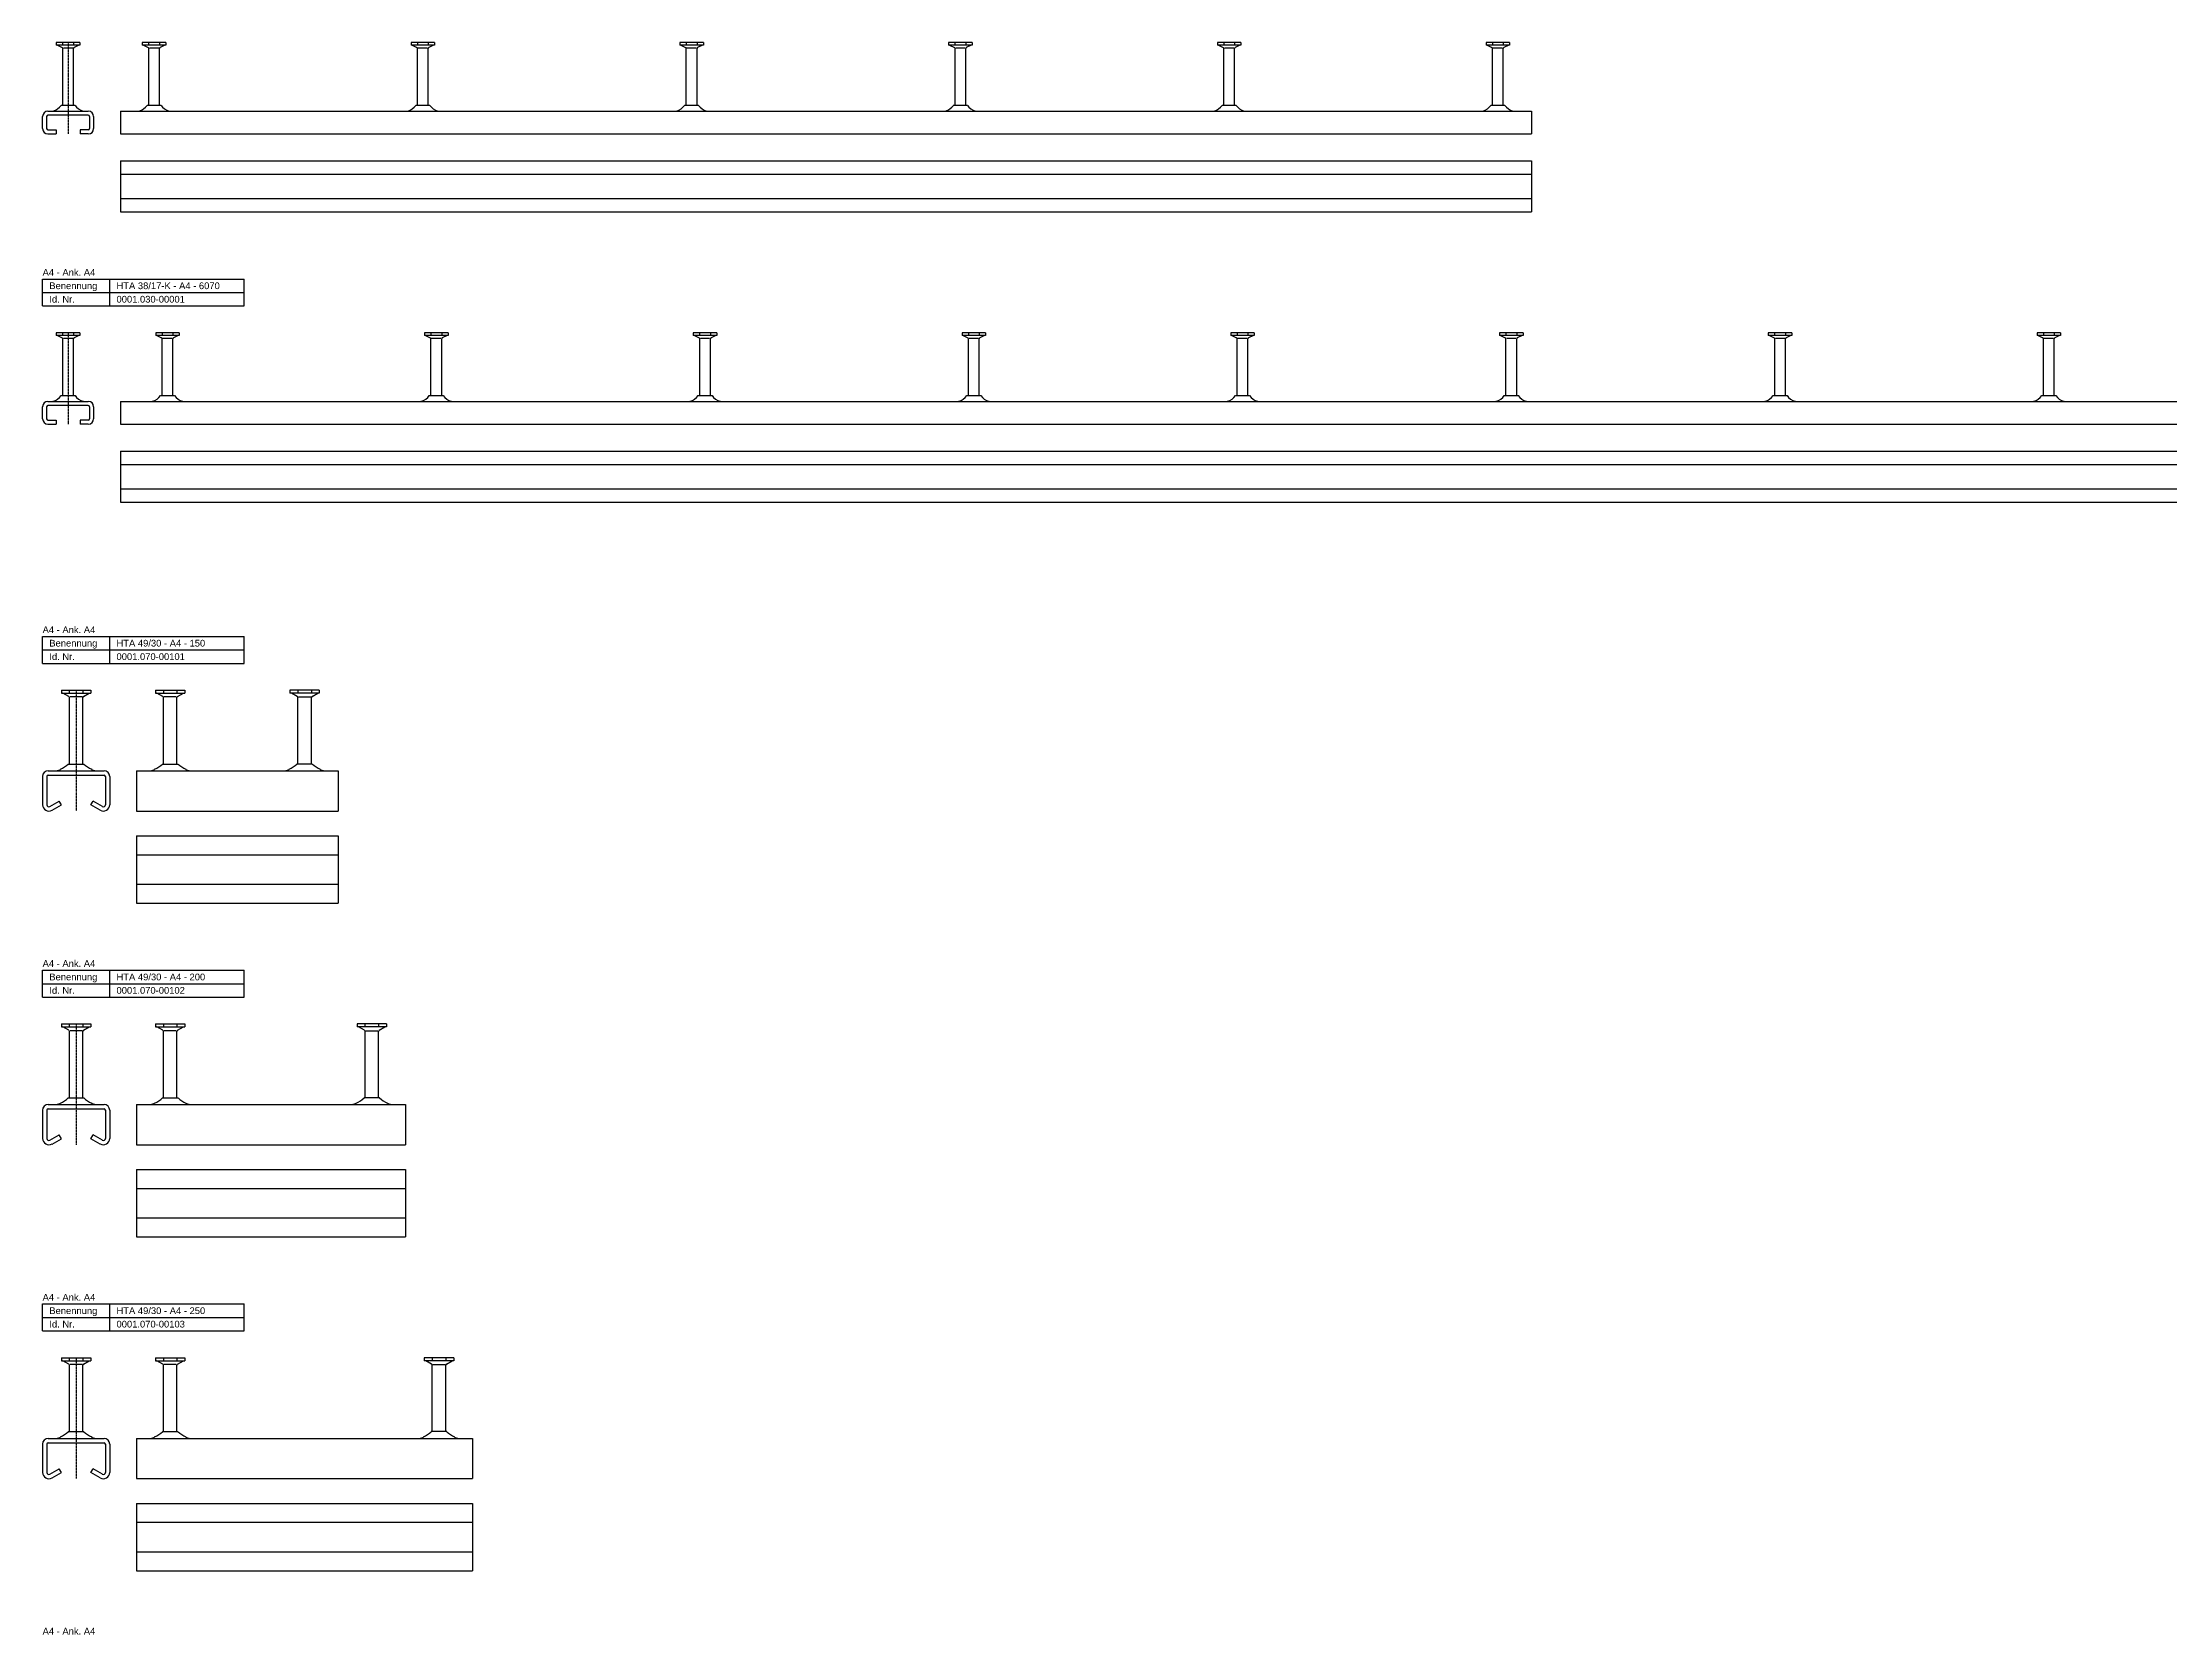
# Model space of a CAD drawing. Header units: millimetres. Extents: x -466 to 5678, y -7065 to 2232.
# Drawn here: x -465 to 1118, y -2426 to -1241 of the extents above; entities that cross this region are included whole.
import ezdxf

# ---------------------------------------------------------------- set-up
doc = ezdxf.new("R2010")
doc.units = ezdxf.units.MM
doc.linetypes.add('MITTE2', pattern=[1.125, 0.75, -0.125, 0.125, -0.125])
doc.layers.add('HALFEN', color=2, linetype='CONTINUOUS')
doc.styles.add('ARIAL50', font='ARIAL.TTF', dxfattribs={"height": 5})

msp = doc.modelspace()

# ---------------------------------------------------------------- linework, layer by layer
at = {"layer": 'HALFEN'}
for p, q in [((-437, -1241.2), (-454.5, -1241.2)), ((-454.5, -1241.2), (-454.5, -1243.1)), ((-437, -1243.1), (-454.5, -1243.1)), ((-453.7, -1243.1), (-450.2, -1244.9)), ((-449.8, -1241.4), (-449.8, -1242.8)), ((-449.7, -1288), (-449.7, -1245.6)), ((-449.2, -1245.2), (-442.3, -1245.2)), ((-441.7, -1241.4), (-441.7, -1242.8)), ((-441.7, -1288), (-441.7, -1245.6)), ((-437.7, -1243.1), (-441.3, -1244.9)), ((-437, -1241.2), (-437, -1243.1)), ((-390.5, -1241.2), (-390.5, -1243.1)), ((-373, -1241.2), (-390.5, -1241.2)), ((-373, -1243.1), (-390.5, -1243.1)), ((-389.7, -1243.1), (-386.2, -1244.9)), ((-385.8, -1241.4), (-385.8, -1242.8)), ((-385.7, -1288), (-385.7, -1245.6)), ((-385.2, -1245.2), (-378.3, -1245.2)), ((-377.7, -1241.4), (-377.7, -1242.8)), ((-377.7, -1288), (-377.7, -1245.6)), ((-373.7, -1243.1), (-377.3, -1244.9)), ((-373, -1241.2), (-373, -1243.1)), ((-190.5, -1241.2), (-190.5, -1243.1)), ((-173, -1241.2), (-190.5, -1241.2)), ((-173, -1243.1), (-190.5, -1243.1)), ((-189.7, -1243.1), (-186.2, -1244.9)), ((-185.8, -1241.4), (-185.8, -1242.8)), ((-185.7, -1288), (-185.7, -1245.6)), ((-185.2, -1245.2), (-178.3, -1245.2)), ((-177.7, -1241.4), (-177.7, -1242.8)), ((-177.7, -1288), (-177.7, -1245.6)), ((-173.7, -1243.1), (-177.3, -1244.9)), ((-173, -1241.2), (-173, -1243.1)), ((9.5, -1241.2), (9.5, -1243.1)), ((27, -1241.2), (9.5, -1241.2)), ((27, -1243.1), (9.5, -1243.1)), ((10.3, -1243.1), (13.8, -1244.9)), ((14.2, -1241.4), (14.2, -1242.8)), ((14.3, -1288), (14.3, -1245.6)), ((14.8, -1245.2), (21.7, -1245.2)), ((22.3, -1241.4), (22.3, -1242.8)), ((22.3, -1288), (22.3, -1245.6)), ((26.3, -1243.1), (22.7, -1244.9)), ((27, -1241.2), (27, -1243.1)), ((209.5, -1241.2), (209.5, -1243.1)), ((227, -1241.2), (209.5, -1241.2)), ((227, -1243.1), (209.5, -1243.1)), ((210.3, -1243.1), (213.8, -1244.9)), ((214.2, -1241.4), (214.2, -1242.8)), ((214.3, -1288), (214.3, -1245.6)), ((214.8, -1245.2), (221.7, -1245.2)), ((222.3, -1241.4), (222.3, -1242.8)), ((222.3, -1288), (222.3, -1245.6)), ((226.3, -1243.1), (222.7, -1244.9)), ((227, -1241.2), (227, -1243.1)), ((409.5, -1241.2), (409.5, -1243.1)), ((427, -1241.2), (409.5, -1241.2)), ((427, -1243.1), (409.5, -1243.1)), ((410.3, -1243.1), (413.8, -1244.9)), ((414.2, -1241.4), (414.2, -1242.8)), ((414.3, -1288), (414.3, -1245.6)), ((414.8, -1245.2), (421.7, -1245.2)), ((422.3, -1241.4), (422.3, -1242.8)), ((422.3, -1288), (422.3, -1245.6)), ((426.3, -1243.1), (422.7, -1244.9)), ((427, -1241.2), (427, -1243.1)), ((627, -1241.2), (609.5, -1241.2)), ((609.5, -1241.2), (609.5, -1243.1)), ((627, -1243.1), (609.5, -1243.1)), ((610.3, -1243.1), (613.8, -1244.9)), ((614.2, -1241.4), (614.2, -1242.8)), ((614.3, -1288), (614.3, -1245.6)), ((614.8, -1245.2), (621.7, -1245.2)), ((622.3, -1241.4), (622.3, -1242.8)), ((622.3, -1288), (622.3, -1245.6)), ((626.3, -1243.1), (622.7, -1244.9)), ((627, -1241.2), (627, -1243.1)), ((-464.7, -1305.2), (-464.7, -1296.2)), ((-461.7, -1296.2), (-461.7, -1305.2)), ((-460.7, -1292.2), (-430.7, -1292.2)), ((-430.7, -1295.2), (-460.7, -1295.2)), ((-440.5, -1288), (-451, -1288)), ((-429.7, -1296.2), (-429.7, -1305.2)), ((-426.7, -1296.2), (-426.7, -1305.2)), ((-406.7, -1292.2), (-406.7, -1309.2)), ((-406.7, -1292.2), (643.3, -1292.2)), ((-376.5, -1288), (-387, -1288)), ((-176.5, -1288), (-187, -1288)), ((23.5, -1288), (13, -1288)), ((223.5, -1288), (213, -1288)), ((423.5, -1288), (413, -1288)), ((623.5, -1288), (613, -1288)), ((643.3, -1292.2), (643.3, -1309.2)), ((-460.7, -1306.2), (-454.7, -1306.2)), ((-460.7, -1309.2), (-454.7, -1309.2)), ((-454.7, -1306.2), (-454.7, -1309.2)), ((-436.7, -1306.2), (-436.7, -1309.2)), ((-430.7, -1306.2), (-436.7, -1306.2)), ((-430.7, -1309.2), (-436.7, -1309.2)), ((-406.7, -1309.2), (643.3, -1309.2)), ((-406.7, -1329.2), (-406.7, -1367.2)), ((-406.7, -1329.2), (643.3, -1329.2)), ((643.3, -1329.2), (643.3, -1367.2)), ((643.3, -1329.2), (643.3, -1367.2)), ((-406.7, -1339.2), (643.3, -1339.2)), ((-406.7, -1357.2), (643.3, -1357.2)), ((-406.7, -1367.2), (643.3, -1367.2)), ((-464.7, -1437.2), (-464.7, -1417.2)), ((-464.7, -1417.2), (-314.7, -1417.2)), ((-414.7, -1437.2), (-414.7, -1417.2)), ((-314.7, -1437.2), (-314.7, -1417.2)), ((-464.7, -1427.2), (-314.7, -1427.2)), ((-464.7, -1437.2), (-314.7, -1437.2)), ((-437, -1457.2), (-454.5, -1457.2)), ((-454.5, -1457.2), (-454.5, -1459.1)), ((-437, -1459.1), (-454.5, -1459.1)), ((-453.7, -1459.1), (-450.2, -1460.9)), ((-449.8, -1457.4), (-449.8, -1458.8)), ((-449.7, -1504), (-449.7, -1461.6)), ((-449.2, -1461.2), (-442.3, -1461.2)), ((-441.7, -1457.4), (-441.7, -1458.8)), ((-441.7, -1504), (-441.7, -1461.6)), ((-437.7, -1459.1), (-441.3, -1460.9)), ((-437, -1457.2), (-437, -1459.1)), ((-380.5, -1457.2), (-380.5, -1459.1)), ((-363, -1457.2), (-380.5, -1457.2)), ((-363, -1459.1), (-380.5, -1459.1)), ((-379.7, -1459.1), (-376.2, -1460.9)), ((-375.8, -1457.4), (-375.8, -1458.8)), ((-375.7, -1504), (-375.7, -1461.6)), ((-375.2, -1461.2), (-368.3, -1461.2)), ((-367.7, -1457.4), (-367.7, -1458.8)), ((-367.7, -1504), (-367.7, -1461.6)), ((-363.7, -1459.1), (-367.3, -1460.9)), ((-363, -1457.2), (-363, -1459.1)), ((-163, -1457.2), (-180.5, -1457.2)), ((-180.5, -1457.2), (-180.5, -1459.1)), ((-163, -1459.1), (-180.5, -1459.1)), ((-179.7, -1459.1), (-176.2, -1460.9)), ((-175.8, -1457.4), (-175.8, -1458.8)), ((-175.7, -1504), (-175.7, -1461.6)), ((-175.2, -1461.2), (-168.3, -1461.2)), ((-167.7, -1457.4), (-167.7, -1458.8)), ((-167.7, -1504), (-167.7, -1461.6)), ((-163.7, -1459.1), (-167.3, -1460.9)), ((-163, -1457.2), (-163, -1459.1)), ((37, -1457.2), (19.5, -1457.2)), ((19.5, -1457.2), (19.5, -1459.1)), ((37, -1459.1), (19.5, -1459.1)), ((20.3, -1459.1), (23.8, -1460.9)), ((24.2, -1457.4), (24.2, -1458.8)), ((24.3, -1504), (24.3, -1461.6)), ((24.8, -1461.2), (31.7, -1461.2)), ((32.3, -1457.4), (32.3, -1458.8)), ((32.3, -1504), (32.3, -1461.6)), ((36.3, -1459.1), (32.7, -1460.9)), ((37, -1457.2), (37, -1459.1)), ((237, -1457.2), (219.5, -1457.2)), ((219.5, -1457.2), (219.5, -1459.1)), ((237, -1459.1), (219.5, -1459.1)), ((220.3, -1459.1), (223.8, -1460.9)), ((224.2, -1457.4), (224.2, -1458.8)), ((224.3, -1504), (224.3, -1461.6)), ((224.8, -1461.2), (231.7, -1461.2)), ((232.3, -1457.4), (232.3, -1458.8)), ((232.3, -1504), (232.3, -1461.6)), ((236.3, -1459.1), (232.7, -1460.9)), ((237, -1457.2), (237, -1459.1)), ((437, -1457.2), (419.5, -1457.2)), ((419.5, -1457.2), (419.5, -1459.1)), ((437, -1459.1), (419.5, -1459.1)), ((420.3, -1459.1), (423.8, -1460.9)), ((424.2, -1457.4), (424.2, -1458.8)), ((424.3, -1504), (424.3, -1461.6)), ((424.8, -1461.2), (431.7, -1461.2)), ((432.3, -1457.4), (432.3, -1458.8)), ((432.3, -1504), (432.3, -1461.6)), ((436.3, -1459.1), (432.7, -1460.9)), ((437, -1457.2), (437, -1459.1)), ((637, -1457.2), (619.5, -1457.2)), ((619.5, -1457.2), (619.5, -1459.1)), ((637, -1459.1), (619.5, -1459.1)), ((620.3, -1459.1), (623.8, -1460.9)), ((624.2, -1457.4), (624.2, -1458.8)), ((624.3, -1504), (624.3, -1461.6)), ((624.8, -1461.2), (631.7, -1461.2)), ((632.3, -1457.4), (632.3, -1458.8)), ((632.3, -1504), (632.3, -1461.6)), ((636.3, -1459.1), (632.7, -1460.9)), ((637, -1457.2), (637, -1459.1)), ((837, -1457.2), (819.5, -1457.2)), ((819.5, -1457.2), (819.5, -1459.1)), ((837, -1459.1), (819.5, -1459.1)), ((820.3, -1459.1), (823.8, -1460.9)), ((824.2, -1457.4), (824.2, -1458.8)), ((824.3, -1504), (824.3, -1461.6)), ((824.8, -1461.2), (831.7, -1461.2)), ((832.3, -1457.4), (832.3, -1458.8)), ((832.3, -1504), (832.3, -1461.6)), ((836.3, -1459.1), (832.7, -1460.9)), ((837, -1457.2), (837, -1459.1)), ((1037, -1457.2), (1019.5, -1457.2)), ((1019.5, -1457.2), (1019.5, -1459.1)), ((1037, -1459.1), (1019.5, -1459.1)), ((1020.3, -1459.1), (1023.8, -1460.9)), ((1024.2, -1457.4), (1024.2, -1458.8)), ((1024.3, -1504), (1024.3, -1461.6)), ((1024.8, -1461.2), (1031.7, -1461.2)), ((1032.3, -1457.4), (1032.3, -1458.8)), ((1032.3, -1504), (1032.3, -1461.6)), ((1036.3, -1459.1), (1032.7, -1460.9)), ((1037, -1457.2), (1037, -1459.1)), ((-464.7, -1521.2), (-464.7, -1512.2)), ((-461.7, -1512.2), (-461.7, -1521.2)), ((-460.7, -1508.2), (-430.7, -1508.2)), ((-430.7, -1511.2), (-460.7, -1511.2)), ((-440.5, -1504), (-451, -1504)), ((-429.7, -1512.2), (-429.7, -1521.2)), ((-426.7, -1512.2), (-426.7, -1521.2)), ((-406.7, -1508.2), (5663.3, -1508.2)), ((-406.7, -1508.2), (-406.7, -1525.2)), ((-366.5, -1504), (-377, -1504)), ((-166.5, -1504), (-177, -1504)), ((33.5, -1504), (23, -1504)), ((233.5, -1504), (223, -1504)), ((433.5, -1504), (423, -1504)), ((633.5, -1504), (623, -1504)), ((833.5, -1504), (823, -1504)), ((1033.5, -1504), (1023, -1504)), ((-460.7, -1522.2), (-454.7, -1522.2)), ((-460.7, -1525.2), (-454.7, -1525.2)), ((-454.7, -1522.2), (-454.7, -1525.2)), ((-436.7, -1522.2), (-436.7, -1525.2)), ((-430.7, -1522.2), (-436.7, -1522.2)), ((-430.7, -1525.2), (-436.7, -1525.2)), ((-406.7, -1525.2), (5663.3, -1525.2)), ((-406.7, -1545.2), (5663.3, -1545.2)), ((-406.7, -1545.2), (-406.7, -1583.2)), ((-406.7, -1555.2), (5663.3, -1555.2)), ((-406.7, -1573.2), (5663.3, -1573.2)), ((-406.7, -1583.2), (5663.3, -1583.2)), ((-464.7, -1703.2), (-464.7, -1683.2)), ((-464.7, -1683.2), (-314.7, -1683.2)), ((-464.7, -1693.2), (-314.7, -1693.2)), ((-414.7, -1703.2), (-414.7, -1683.2)), ((-314.7, -1703.2), (-314.7, -1683.2)), ((-464.7, -1703.2), (-314.7, -1703.2)), ((-450.7, -1723.2), (-428.9, -1723.2)), ((-450.7, -1723.2), (-450.7, -1725.4)), ((-444.9, -1723.7), (-444.9, -1724.9)), ((-434.7, -1723.7), (-434.7, -1724.9)), ((-428.9, -1723.2), (-428.9, -1725.4)), ((-380.7, -1723.2), (-358.8, -1723.2)), ((-380.7, -1723.2), (-380.7, -1725.4)), ((-374.8, -1723.7), (-374.8, -1724.9)), ((-364.7, -1723.7), (-364.7, -1724.9)), ((-358.8, -1723.2), (-358.8, -1725.4)), ((-258.8, -1723.2), (-280.7, -1723.2)), ((-280.7, -1723.2), (-280.7, -1725.4)), ((-274.8, -1723.7), (-274.8, -1724.9)), ((-264.7, -1723.7), (-264.7, -1724.9)), ((-258.8, -1723.2), (-258.8, -1725.4)), ((-450.7, -1725.4), (-428.9, -1725.4)), ((-445.3, -1727.9), (-449.7, -1725.4)), ((-444.8, -1778.2), (-444.8, -1728.7)), ((-435.3, -1728.2), (-444.3, -1728.2)), ((-434.8, -1778.2), (-434.8, -1728.7)), ((-434.3, -1727.9), (-430, -1725.4)), ((-380.7, -1725.4), (-358.8, -1725.4)), ((-375.2, -1727.9), (-379.6, -1725.4)), ((-374.7, -1778.2), (-374.7, -1728.7)), ((-365.2, -1728.2), (-374.3, -1728.2)), ((-364.7, -1778.2), (-364.7, -1728.7)), ((-364.2, -1727.9), (-359.9, -1725.4)), ((-258.8, -1725.4), (-280.7, -1725.4)), ((-275.2, -1727.9), (-279.6, -1725.4)), ((-274.7, -1778.2), (-274.7, -1728.7)), ((-274.3, -1728.2), (-265.2, -1728.2)), ((-264.7, -1778.2), (-264.7, -1728.7)), ((-264.2, -1727.9), (-259.9, -1725.4)), ((-464.7, -1787.4), (-464.7, -1808.4)), ((-461.5, -1787.4), (-461.5, -1808.4)), ((-460.5, -1783.2), (-419, -1783.2)), ((-460.5, -1786.4), (-419, -1786.4)), ((-445.6, -1778.2), (-434.1, -1778.2)), ((-418, -1787.4), (-418, -1808.4)), ((-414.7, -1787.4), (-414.7, -1808.4)), ((-394.7, -1783.2), (-244.7, -1783.2)), ((-394.7, -1783.2), (-394.7, -1813.2)), ((-375.5, -1778.2), (-364, -1778.2)), ((-264, -1778.2), (-275.5, -1778.2)), ((-244.7, -1783.2), (-244.7, -1808.4)), ((-459.2, -1809.7), (-452.4, -1805.7)), ((-457.6, -1812.5), (-450.7, -1808.6)), ((-450.7, -1808.6), (-452.4, -1805.7)), ((-428.7, -1808.6), (-427.1, -1805.7)), ((-421.9, -1812.5), (-428.7, -1808.6)), ((-420.2, -1809.7), (-427.1, -1805.7)), ((-394.7, -1813.2), (-244.7, -1813.2)), ((-244.7, -1808.4), (-244.7, -1813.2)), ((-394.7, -1831.6), (-244.7, -1831.6)), ((-394.7, -1831.6), (-394.7, -1881.6)), ((-244.7, -1831.6), (-244.7, -1881.6)), ((-394.7, -1845.6), (-244.7, -1845.6)), ((-394.7, -1867.6), (-244.7, -1867.6)), ((-394.7, -1881.6), (-244.7, -1881.6)), ((-464.7, -1951.6), (-464.7, -1931.6)), ((-464.7, -1931.6), (-314.7, -1931.6)), ((-464.7, -1941.6), (-314.7, -1941.6)), ((-414.7, -1951.6), (-414.7, -1931.6)), ((-314.7, -1951.6), (-314.7, -1931.6)), ((-464.7, -1951.6), (-314.7, -1951.6)), ((-450.7, -1971.6), (-428.9, -1971.6)), ((-450.7, -1971.6), (-450.7, -1973.8)), ((-450.7, -1973.8), (-428.9, -1973.8)), ((-445.3, -1976.3), (-449.7, -1973.8)), ((-444.9, -1972.1), (-444.9, -1973.3)), ((-444.8, -2026.6), (-444.8, -1977.2)), ((-435.3, -1976.6), (-444.3, -1976.6)), ((-434.8, -2026.6), (-434.8, -1977.2)), ((-434.7, -1972.1), (-434.7, -1973.3)), ((-434.3, -1976.3), (-430, -1973.8)), ((-428.9, -1971.6), (-428.9, -1973.8)), ((-380.7, -1971.6), (-358.8, -1971.6)), ((-380.7, -1971.6), (-380.7, -1973.8)), ((-380.7, -1973.8), (-358.8, -1973.8)), ((-375.2, -1976.3), (-379.6, -1973.8)), ((-374.8, -1972.1), (-374.8, -1973.3)), ((-374.7, -2026.6), (-374.7, -1977.2)), ((-365.2, -1976.6), (-374.3, -1976.6)), ((-364.7, -1972.1), (-364.7, -1973.3)), ((-364.7, -2026.6), (-364.7, -1977.2)), ((-364.2, -1976.3), (-359.9, -1973.8)), ((-358.8, -1971.6), (-358.8, -1973.8)), ((-208.8, -1971.6), (-230.7, -1971.6)), ((-230.7, -1971.6), (-230.7, -1973.8)), ((-208.8, -1973.8), (-230.7, -1973.8)), ((-225.2, -1976.3), (-229.6, -1973.8)), ((-224.8, -1972.1), (-224.8, -1973.3)), ((-224.7, -2026.6), (-224.7, -1977.2)), ((-224.3, -1976.6), (-215.2, -1976.6)), ((-214.7, -1972.1), (-214.7, -1973.3)), ((-214.7, -2026.6), (-214.7, -1977.2)), ((-214.2, -1976.3), (-209.9, -1973.8)), ((-208.8, -1971.6), (-208.8, -1973.8)), ((-464.7, -2035.8), (-464.7, -2056.8)), ((-461.5, -2035.8), (-461.5, -2056.8)), ((-460.5, -2031.6), (-419, -2031.6)), ((-460.5, -2034.8), (-419, -2034.8)), ((-445.6, -2026.6), (-434.1, -2026.6)), ((-418, -2035.8), (-418, -2056.8)), ((-414.7, -2035.8), (-414.7, -2056.8)), ((-394.7, -2031.6), (-394.7, -2061.6)), ((-394.7, -2031.6), (-194.7, -2031.6)), ((-375.5, -2026.6), (-364, -2026.6)), ((-214, -2026.6), (-225.5, -2026.6)), ((-194.7, -2031.6), (-194.7, -2056.8)), ((-459.2, -2058.1), (-452.4, -2054.2)), ((-457.6, -2061), (-450.7, -2057)), ((-450.7, -2057), (-452.4, -2054.2)), ((-428.7, -2057), (-427.1, -2054.2)), ((-421.9, -2061), (-428.7, -2057)), ((-420.2, -2058.1), (-427.1, -2054.2)), ((-194.7, -2056.8), (-194.7, -2061.6)), ((-394.7, -2061.6), (-194.7, -2061.6)), ((-394.7, -2080), (-394.7, -2130)), ((-394.7, -2080), (-194.7, -2080)), ((-194.7, -2080), (-194.7, -2130)), ((-394.7, -2094), (-194.7, -2094)), ((-394.7, -2116), (-194.7, -2116)), ((-394.7, -2130), (-194.7, -2130)), ((-464.7, -2200), (-464.7, -2180)), ((-464.7, -2180), (-314.7, -2180)), ((-414.7, -2200), (-414.7, -2180)), ((-314.7, -2200), (-314.7, -2180)), ((-464.7, -2190), (-314.7, -2190)), ((-464.7, -2200), (-314.7, -2200)), ((-450.7, -2220), (-450.7, -2222.2)), ((-450.7, -2220), (-428.9, -2220)), ((-450.7, -2222.2), (-428.9, -2222.2)), ((-445.3, -2224.7), (-449.7, -2222.2)), ((-444.9, -2220.5), (-444.9, -2221.7)), ((-444.8, -2275), (-444.8, -2225.6)), ((-435.3, -2225), (-444.3, -2225)), ((-434.8, -2275), (-434.8, -2225.6)), ((-434.7, -2220.5), (-434.7, -2221.7)), ((-434.3, -2224.7), (-430, -2222.2)), ((-428.9, -2220), (-428.9, -2222.2)), ((-380.7, -2220), (-380.7, -2222.2)), ((-380.7, -2220), (-358.8, -2220)), ((-380.7, -2222.2), (-358.8, -2222.2)), ((-375.2, -2224.7), (-379.6, -2222.2)), ((-374.8, -2220.5), (-374.8, -2221.7)), ((-374.7, -2275), (-374.7, -2225.6)), ((-365.2, -2225), (-374.3, -2225)), ((-364.7, -2220.5), (-364.7, -2221.7)), ((-364.7, -2275), (-364.7, -2225.6)), ((-364.2, -2224.7), (-359.9, -2222.2)), ((-358.8, -2220), (-358.8, -2222.2)), ((-180.7, -2220), (-180.7, -2222.2)), ((-158.8, -2220), (-180.7, -2220)), ((-158.8, -2222.2), (-180.7, -2222.2)), ((-175.2, -2224.7), (-179.6, -2222.2)), ((-174.8, -2220.5), (-174.8, -2221.7)), ((-174.7, -2275), (-174.7, -2225.6)), ((-174.3, -2225), (-165.2, -2225)), ((-164.7, -2220.5), (-164.7, -2221.7)), ((-164.7, -2275), (-164.7, -2225.6)), ((-164.2, -2224.7), (-159.9, -2222.2)), ((-158.8, -2220), (-158.8, -2222.2)), ((-445.6, -2275), (-434.1, -2275)), ((-375.5, -2275), (-364, -2275)), ((-164, -2275), (-175.5, -2275)), ((-464.7, -2284.3), (-464.7, -2305.3)), ((-461.5, -2284.3), (-461.5, -2305.3)), ((-460.5, -2280), (-419, -2280)), ((-460.5, -2283.3), (-419, -2283.3)), ((-418, -2284.3), (-418, -2305.3)), ((-414.7, -2284.3), (-414.7, -2305.3)), ((-394.7, -2280), (-144.7, -2280)), ((-394.7, -2280), (-394.7, -2310)), ((-144.7, -2280), (-144.7, -2305.3)), ((-459.2, -2306.6), (-452.4, -2302.6)), ((-457.6, -2309.4), (-450.7, -2305.4)), ((-450.7, -2305.4), (-452.4, -2302.6)), ((-428.7, -2305.4), (-427.1, -2302.6)), ((-421.9, -2309.4), (-428.7, -2305.4)), ((-420.2, -2306.6), (-427.1, -2302.6)), ((-394.7, -2310), (-144.7, -2310)), ((-144.7, -2305.3), (-144.7, -2310)), ((-394.7, -2328.5), (-144.7, -2328.5)), ((-394.7, -2328.5), (-394.7, -2378.5)), ((-394.7, -2342.5), (-144.7, -2342.5)), ((-144.7, -2328.5), (-144.7, -2378.5)), ((-394.7, -2364.5), (-144.7, -2364.5)), ((-394.7, -2378.5), (-144.7, -2378.5))]:
    msp.add_line(p, q, dxfattribs=at)
at = {"layer": 'HALFEN', "color": 1, "linetype": 'MITTE2'}
for p, q in [((-445.7, -1241.2), (-445.7, -1309.2)), ((-445.7, -1457.2), (-445.7, -1525.2)), ((-439.8, -1723.2), (-439.8, -1813.2)), ((-439.8, -1971.6), (-439.8, -2061.6)), ((-439.8, -2220), (-439.8, -2310))]:
    msp.add_line(p, q, dxfattribs=at)
at = {"layer": 'HALFEN'}
for centre, radius, start, end in [((-450.5, -1245.6), 0.8, 0, 62.3005), ((-440.9, -1245.6), 0.8, 117.6995, 180), ((-386.5, -1245.6), 0.8, 0, 62.3005), ((-376.9, -1245.6), 0.8, 117.6995, 180), ((-186.5, -1245.6), 0.8, 0, 62.3005), ((-176.9, -1245.6), 0.8, 117.6995, 180), ((13.5, -1245.6), 0.8, 0, 62.3005), ((23.1, -1245.6), 0.8, 117.6995, 180), ((213.5, -1245.6), 0.8, 0, 62.3005), ((223.1, -1245.6), 0.8, 117.6995, 180), ((413.5, -1245.6), 0.8, 0, 62.3005), ((423.1, -1245.6), 0.8, 117.6995, 180), ((613.5, -1245.6), 0.8, 0, 62.3005), ((623.1, -1245.6), 0.8, 117.6995, 180), ((-460.7, -1296.2), 4, 90, 180), ((-460.7, -1296.2), 1, 90, 180), ((-459.3, -1282.4), 10, 283.5108, 326.4733), ((-432.2, -1282.4), 10, 213.5267, 256.4892), ((-430.7, -1296.2), 4, 0, 90), ((-430.7, -1296.2), 1, 0, 90), ((-395.3, -1282.4), 10, 283.5108, 326.4733), ((-368.2, -1282.4), 10, 213.5267, 256.4892), ((-195.3, -1282.4), 10, 283.5108, 326.4733), ((-168.2, -1282.4), 10, 213.5267, 256.4892), ((4.7, -1282.4), 10, 283.5108, 326.4733), ((31.8, -1282.4), 10, 213.5267, 256.4892), ((204.7, -1282.4), 10, 283.5108, 326.4733), ((231.8, -1282.4), 10, 213.5267, 256.4892), ((404.7, -1282.4), 10, 283.5108, 326.4733), ((431.8, -1282.4), 10, 213.5267, 256.4892), ((604.7, -1282.4), 10, 283.5108, 326.4733), ((631.8, -1282.4), 10, 213.5267, 256.4892), ((-460.7, -1305.2), 4, 180, 270), ((-460.7, -1305.2), 1, 180, 270), ((-430.7, -1305.2), 1, 270, 0), ((-430.7, -1305.2), 4, 270, 0), ((-450.5, -1461.6), 0.8, 0, 62.3005), ((-440.9, -1461.6), 0.8, 117.6995, 180), ((-376.5, -1461.6), 0.8, 0, 62.3005), ((-366.9, -1461.6), 0.8, 117.6995, 180), ((-176.5, -1461.6), 0.8, 0, 62.3005), ((-166.9, -1461.6), 0.8, 117.6995, 180), ((23.5, -1461.6), 0.8, 0, 62.3005), ((33.1, -1461.6), 0.8, 117.6995, 180), ((223.5, -1461.6), 0.8, 0, 62.3005), ((233.1, -1461.6), 0.8, 117.6995, 180), ((423.5, -1461.6), 0.8, 0, 62.3005), ((433.1, -1461.6), 0.8, 117.6995, 180), ((623.5, -1461.6), 0.8, 0, 62.3005), ((633.1, -1461.6), 0.8, 117.6995, 180), ((823.5, -1461.6), 0.8, 0, 62.3005), ((833.1, -1461.6), 0.8, 117.6995, 180), ((1023.5, -1461.6), 0.8, 0, 62.3005), ((1033.1, -1461.6), 0.8, 117.6995, 180), ((-460.7, -1512.2), 4, 90, 180), ((-460.7, -1512.2), 1, 90, 180), ((-459.3, -1498.4), 10, 283.5108, 326.4733), ((-432.2, -1498.4), 10, 213.5267, 256.4892), ((-430.7, -1512.2), 4, 0, 90), ((-430.7, -1512.2), 1, 0, 90), ((-385.3, -1498.4), 10, 283.5108, 326.4733), ((-358.2, -1498.4), 10, 213.5267, 256.4892), ((-185.3, -1498.4), 10, 283.5108, 326.4733), ((-158.2, -1498.4), 10, 213.5267, 256.4892), ((14.7, -1498.4), 10, 283.5108, 326.4733), ((41.8, -1498.4), 10, 213.5267, 256.4892), ((214.7, -1498.4), 10, 283.5108, 326.4733), ((241.8, -1498.4), 10, 213.5267, 256.4892), ((414.7, -1498.4), 10, 283.5108, 326.4733), ((441.8, -1498.4), 10, 213.5267, 256.4892), ((614.7, -1498.4), 10, 283.5108, 326.4733), ((641.8, -1498.4), 10, 213.5267, 256.4892), ((814.7, -1498.4), 10, 283.5108, 326.4733), ((841.8, -1498.4), 10, 213.5267, 256.4892), ((1014.7, -1498.4), 10, 283.5108, 326.4733), ((1041.8, -1498.4), 10, 213.5267, 256.4892), ((-460.7, -1521.2), 4, 180, 270), ((-460.7, -1521.2), 1, 180, 270), ((-430.7, -1521.2), 1, 270, 0), ((-430.7, -1521.2), 4, 270, 0), ((-445.8, -1728.7), 1, 0, 60), ((-433.8, -1728.7), 1, 120, 180), ((-375.7, -1728.7), 1, 0, 60), ((-363.7, -1728.7), 1, 120, 180), ((-275.7, -1728.7), 1, 0, 60), ((-263.7, -1728.7), 1, 120, 180), ((-460.5, -1787.4), 4.25, 90, 180), ((-460.5, -1787.4), 1, 90, 180), ((-456.4, -1771.4), 11.8, 270, 294.6836), ((-460.7, -1761.9), 22.2, 294.6836, 312.9728), ((-418.9, -1761.9), 22.2, 227.0272, 245.3164), ((-423.3, -1771.4), 11.8, 245.3164, 270), ((-419, -1787.4), 4.25, 0, 90), ((-419, -1787.4), 1, 0, 90), ((-386.3, -1771.4), 11.8, 270, 294.6836), ((-390.6, -1761.9), 22.2, 294.6836, 312.9728), ((-348.8, -1761.9), 22.2, 227.0272, 245.3164), ((-353.2, -1771.4), 11.8, 245.3164, 270), ((-286.3, -1771.4), 11.8, 270, 294.6836), ((-290.6, -1761.9), 22.2, 294.6836, 312.9728), ((-248.8, -1761.9), 22.2, 227.0272, 245.3164), ((-253.2, -1771.4), 11.8, 245.3164, 270), ((-460, -1808.4), 4.75, 180, 300), ((-460, -1808.4), 1.5, 180, 300), ((-419.5, -1808.4), 4.75, 240, 0), ((-419.5, -1808.4), 1.5, 240, 0), ((-445.8, -1977.2), 1, 0, 60), ((-433.8, -1977.2), 1, 120, 180), ((-375.7, -1977.2), 1, 0, 60), ((-363.7, -1977.2), 1, 120, 180), ((-225.7, -1977.2), 1, 0, 60), ((-213.7, -1977.2), 1, 120, 180), ((-460.5, -2035.8), 4.25, 90, 180), ((-460.5, -2035.8), 1, 90, 180), ((-456.4, -2019.8), 11.8, 270, 294.6836), ((-460.7, -2010.4), 22.2, 294.6836, 312.9728), ((-418.9, -2010.4), 22.2, 227.0272, 245.3164), ((-423.3, -2019.8), 11.8, 245.3164, 270), ((-419, -2035.8), 4.25, 0, 90), ((-419, -2035.8), 1, 0, 90), ((-386.3, -2019.8), 11.8, 270, 294.6836), ((-390.6, -2010.4), 22.2, 294.6836, 312.9728), ((-348.8, -2010.4), 22.2, 227.0272, 245.3164), ((-353.2, -2019.8), 11.8, 245.3164, 270), ((-236.3, -2019.8), 11.8, 270, 294.6836), ((-240.6, -2010.4), 22.2, 294.6836, 312.9728), ((-198.8, -2010.4), 22.2, 227.0272, 245.3164), ((-203.2, -2019.8), 11.8, 245.3164, 270), ((-460, -2056.8), 4.75, 180, 300), ((-460, -2056.8), 1.5, 180, 300), ((-419.5, -2056.8), 4.75, 240, 0), ((-419.5, -2056.8), 1.5, 240, 0), ((-445.8, -2225.6), 1, 0, 60), ((-433.8, -2225.6), 1, 120, 180), ((-375.7, -2225.6), 1, 0, 60), ((-363.7, -2225.6), 1, 120, 180), ((-175.7, -2225.6), 1, 0, 60), ((-163.7, -2225.6), 1, 120, 180), ((-456.4, -2268.3), 11.8, 270, 294.6836), ((-460.7, -2258.8), 22.2, 294.6836, 312.9728), ((-418.9, -2258.8), 22.2, 227.0272, 245.3164), ((-423.3, -2268.3), 11.8, 245.3164, 270), ((-386.3, -2268.3), 11.8, 270, 294.6836), ((-390.6, -2258.8), 22.2, 294.6836, 312.9728), ((-348.8, -2258.8), 22.2, 227.0272, 245.3164), ((-353.2, -2268.3), 11.8, 245.3164, 270), ((-186.3, -2268.3), 11.8, 270, 294.6836), ((-190.6, -2258.8), 22.2, 294.6836, 312.9728), ((-148.8, -2258.8), 22.2, 227.0272, 245.3164), ((-153.2, -2268.3), 11.8, 245.3164, 270), ((-460.5, -2284.3), 4.25, 90, 180), ((-460.5, -2284.3), 1, 90, 180), ((-419, -2284.3), 4.25, 0, 90), ((-419, -2284.3), 1, 0, 90), ((-460, -2305.3), 4.75, 180, 300), ((-460, -2305.3), 1.5, 180, 300), ((-419.5, -2305.3), 4.75, 240, 0), ((-419.5, -2305.3), 1.5, 240, 0)]:
    msp.add_arc(centre, radius, start, end, dxfattribs=at)

# ---------------------------------------------------------------- texts
at = {"layer": 'HALFEN', "style": 'ARIAL50'}
for s, p in [('A4 - Ank. A4', (-464.7, -1414.7)), ('Benennung', (-459.7, -1424.7)), ('HTA 38/17-K - A4 - 6070', (-409.7, -1424.7)), ('Id. Nr.', (-459.7, -1434.7)), ('0001.030-00001', (-409.7, -1434.7)), ('A4 - Ank. A4', (-464.7, -1680.7)), ('Benennung', (-459.7, -1690.7)), ('HTA 49/30 - A4 - 150', (-409.7, -1690.7)), ('Id. Nr.', (-459.7, -1700.7)), ('0001.070-00101', (-409.7, -1700.7)), ('A4 - Ank. A4', (-464.7, -1929.1)), ('Benennung', (-459.7, -1939.1)), ('Id. Nr.', (-459.7, -1949.1)), ('0001.070-00102', (-409.7, -1949.1)), ('HTA 49/30 - A4 - 200', (-409.7, -1939.1)), ('A4 - Ank. A4', (-464.7, -2177.5)), ('Benennung', (-459.7, -2187.5)), ('HTA 49/30 - A4 - 250', (-409.7, -2187.5)), ('Id. Nr.', (-459.7, -2197.5)), ('0001.070-00103', (-409.7, -2197.5)), ('A4 - Ank. A4', (-464.7, -2426))]:
    msp.add_text(s, height=5, dxfattribs=at).set_placement(p)

doc.saveas('drawing.dxf')
